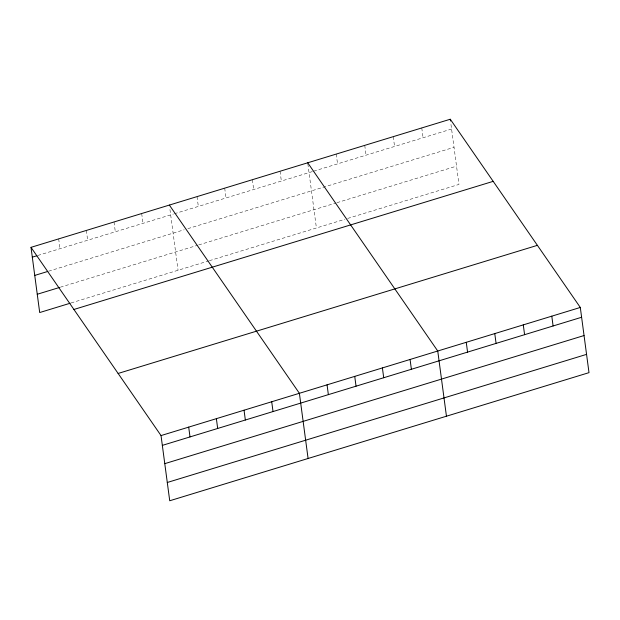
<?xml version="1.0" encoding="UTF-8"?>
<svg xmlns="http://www.w3.org/2000/svg" width="620" height="620" viewBox="0 0 620 620"><rect width="100%" height="100%" fill="white"/><g stroke="black" fill="none" stroke-linecap="round" stroke-linejoin="round"><path stroke-width="0.46" stroke-dasharray="3.1 2.33" d="M37.843 255.463L173.437 214.032M174.359 213.745L312.705 171.476M313.627 171.19L451.585 129.037M48.585 271.204L184.179 229.772M187.868 228.641L454.018 147.32M60.318 287.215L197.757 245.218M198.679 244.939L336.055 202.965M336.97 202.678L456.537 166.144M71.06 302.955L208.498 260.958M209.421 260.679L344.929 219.271M347.688 218.434L458.971 184.427L450.748 122.799M421.763 127.945L423.072 137.749M393.251 136.656L394.56 146.459M364.746 145.367L366.048 155.171M336.234 154.085L337.544 163.882M307.838 163.688L316.417 227.982M280.046 171.252L281.356 181.055M252.379 179.707L253.688 189.511M224.703 188.162L226.013 197.966M197.036 196.618L198.338 206.421M169.958 209.529L178.056 270.266M141.685 213.528L142.995 223.332M114.018 221.983L115.328 231.787M86.343 230.438L87.653 240.242M58.675 238.894L59.977 248.697"/><path stroke-width="0.93" d="M31 247.349L450.275 119.234L580.304 307.458L589 372.651L169.725 500.766L161.03 435.573L31 247.349L39.696 312.542L70.138 303.242M32.31 257.153L36.921 255.742M34.743 275.427L47.663 271.483M37.262 294.26L59.396 287.502M73.912 309.465L493.187 181.35M118.118 373.457L537.393 245.342M161.03 435.573L580.304 307.458M162.332 445.377L581.607 317.262M164.773 463.651L584.048 335.544M167.284 482.484L586.559 354.369M307.721 162.797L437.751 351.021L446.446 416.206M169.361 205.073L299.39 393.297L308.086 458.49M551.792 316.169L553.102 325.973M523.28 324.88L524.59 334.684M494.768 333.591L496.078 343.395M450.275 119.234L450.515 121.016M466.256 342.31L467.565 352.106M410.076 359.476L411.386 369.28M382.401 367.931L383.71 377.735M354.733 376.387L356.043 386.19M327.058 384.842L328.368 394.646M271.715 401.752L273.025 411.556M244.04 410.207L245.35 420.011M216.372 418.663L217.682 428.466M188.697 427.118L190.007 436.922"/></g></svg>
